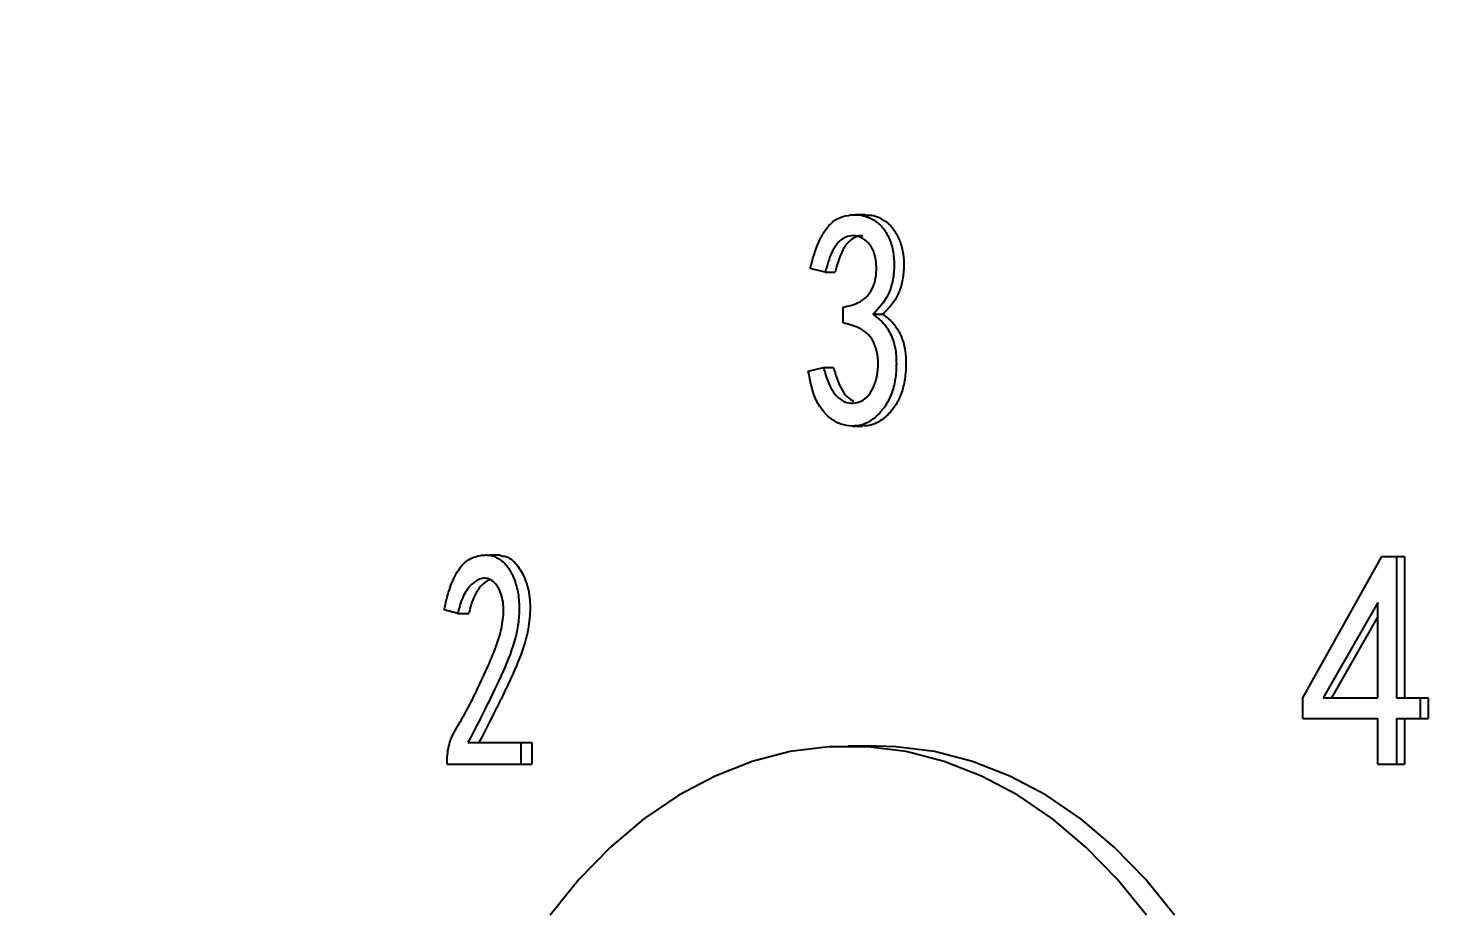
# Model space of a CAD drawing. Header units: millimetres. Extents: x 118006 to 124636, y -130611 to -125922.
# Drawn here: x 121237.7 to 121341.2, y -127233.9 to -127169.7 of the extents above; entities that cross this region are included whole.
import ezdxf

# ---------------------------------------------------------------- set-up
doc = ezdxf.new("R2010")
doc.units = ezdxf.units.MM
doc.header["$LTSCALE"] = 13
for name, color, linetype in [('几何体', 7, 'Continuous'), ('尺寸', 3, 'Continuous'), ('注释', 2, 'Continuous')]:
    doc.layers.add(name, color=color, linetype=linetype)
doc.styles.add('SLDTEXTSTYLE0', font='hyswlongfangsong.ttf')
doc.styles.get("Standard").update_dxf_attribs({"font": 'gbenor.shx', "bigfont": 'gbcbig.shx'})
doc.dimstyles.new('SLDDIMSTYLE0', dxfattribs={"dimtxt": 50, "dimasz": 40.8, "dimexe": 0, "dimexo": 0.0625, "dimgap": 12.5, "dimtad": 2, "dimdec": 0, "dimrnd": 1e-09, "dimzin": 12, "dimdsep": 46, "dimtxsty": 'SLDTEXTSTYLE0', "dimsah": 1, "dimcen": 0.09, "dimadec": 0, "dimazin": 3, "dimtfac": 1, "dimtdec": 0, "dimtmove": 0, "dimatfit": 0, "dimfxl": 1, "dimfrac": 2, "dimtolj": 1, "dimtzin": 12, "dimarcsym": 0})
doc.dimstyles.new('SLDDIMSTYLE2', dxfattribs={"dimtxt": 0.18, "dimasz": 40.8, "dimexe": 0, "dimexo": 0.0625, "dimgap": 0, "dimtad": 0, "dimtih": 1, "dimtoh": 1, "dimdec": 0, "dimrnd": 1e-09, "dimzin": 0, "dimdsep": 46, "dimtxsty": 'Standard', "dimsah": 1, "dimcen": 0.09, "dimadec": 0, "dimazin": 0, "dimtfac": 40.8, "dimtdec": 0, "dimtofl": 0, "dimtmove": 0, "dimatfit": 3, "dimfxl": 1, "dimfrac": 2, "dimtolj": 1, "dimtzin": 0, "dimarcsym": 0})

# ---------------------------------------------------------------- blocks, each defined once
blk = doc.blocks.new('*D37')
at = {"layer": 'Defpoints', "color": 0, "transparency": 16777216}
for p in [(121116.8, -127104.56), (121428.73, -127104.56), (121501.99, -127792.81)]:
    blk.add_point(p, dxfattribs=at)
at = {"layer": '尺寸', "color": 0, "lineweight": -2, "transparency": 16777216}
for p, q in [((121428.67, -127104.56), (121116.8, -127104.56)), ((121116.8, -127752.01), (121116.8, -127145.36)), ((121501.93, -127792.81), (121116.8, -127792.81))]:
    blk.add_line(p, q, dxfattribs=at)
at = {"layer": '尺寸', "color": 0, "transparency": 16777216}
for points in [[(121110, -127145.36), (121123.6, -127145.36), (121116.8, -127104.56)], [(121110, -127752.01), (121123.6, -127752.01), (121116.8, -127792.81)]]:
    blk.add_solid(points, dxfattribs=at)
at = {"layer": '尺寸', "color": 0, "transparency": 16777216, "insert": (121054.3, -127398.57), "char_height": 50, "attachment_point": 2, "rotation": 90, "style": 'SLDTEXTSTYLE0'}
blk.add_mtext('\\A1;730', dxfattribs=at)

msp = doc.modelspace()

# ---------------------------------------------------------------- linework, layer by layer
at = {"layer": '几何体'}
for p, q in [((121298.5, -127183.24), (121297.79, -127183.24)), ((121295.6, -127187.4), (121294.5, -127187.14)), ((121295.6, -127187.4), (121296.31, -127187.4)), ((121296.89, -127191.09), (121296.89, -127189.95)), ((121299.06, -127190.47), (121299.77, -127190.47)), ((121294.37, -127194.59), (121295.47, -127194.33)), ((121295.47, -127194.33), (121296.19, -127194.33)), ((121297.59, -127198.59), (121298.3, -127198.59)), ((121272, -127207.97), (121271.2, -127207.97)), ((121330.3, -127218.34), (121336.04, -127208.08)), ((121336.04, -127208.08), (121337.11, -127208.08)), ((121337.11, -127208.08), (121337.11, -127218.34)), ((121337.11, -127208.08), (121337.69, -127208.08)), ((121337.69, -127208.08), (121337.69, -127218.34)), ((121268.9, -127212.2), (121267.91, -127211.94)), ((121335.75, -127211.41), (121331.78, -127218.34)), ((121335.75, -127218.34), (121335.75, -127211.41)), ((121268.9, -127212.2), (121269.71, -127212.2)), ((121335.75, -127212.44), (121332.38, -127218.34)), ((121330.3, -127219.84), (121330.3, -127218.34)), ((121331.78, -127218.34), (121335.75, -127218.34)), ((121337.11, -127218.34), (121338.83, -127218.34)), ((121338.83, -127218.34), (121338.83, -127219.84)), ((121338.83, -127218.34), (121339.41, -127218.34)), ((121339.41, -127218.34), (121339.41, -127219.84)), ((121330.3, -127219.84), (121335.75, -127219.84)), ((121335.75, -127223.17), (121335.75, -127219.84)), ((121337.11, -127219.84), (121338.83, -127219.84)), ((121337.11, -127219.84), (121337.11, -127223.17)), ((121337.69, -127219.84), (121337.69, -127223.17)), ((121338.83, -127219.84), (121339.41, -127219.84)), ((121269.64, -127221.59), (121273.48, -127221.59)), ((121273.48, -127221.59), (121273.48, -127223.17)), ((121273.48, -127221.59), (121274.27, -127221.59)), ((121274.27, -127221.59), (121274.27, -127223.17)), ((121299.32, -127221.85), (121297.27, -127221.85)), ((121268.12, -127223.17), (121268.12, -127222.82)), ((121268.12, -127223.17), (121273.48, -127223.17)), ((121273.48, -127223.17), (121274.27, -127223.17)), ((121335.75, -127223.17), (121337.11, -127223.17)), ((121337.11, -127223.17), (121337.69, -127223.17))]:
    msp.add_line(p, q, dxfattribs=at)
at = {"layer": '几何体', "flags": 128}
for points in [[(121318.93, -127234.13), (121316.81, -127231.52), (121314.54, -127229.18), (121312.12, -127227.14), (121309.59, -127225.41), (121306.96, -127224.02), (121304.25, -127222.96), (121301.48, -127222.25), (121298.68, -127221.89), (121295.86, -127221.89), (121293.06, -127222.25), (121290.3, -127222.96), (121287.59, -127224.02), (121284.95, -127225.42), (121282.42, -127227.14), (121280, -127229.18), (121277.73, -127231.52), (121275.61, -127234.14)], [(121320.98, -127234.13), (121318.86, -127231.52), (121316.59, -127229.18), (121314.17, -127227.14), (121311.64, -127225.41), (121309.01, -127224.02), (121306.3, -127222.96), (121303.53, -127222.25), (121300.73, -127221.89), (121299.32, -127221.85)]]:
    msp.add_lwpolyline(points, dxfattribs=at)
at = {"layer": '几何体'}
for points, knots in [([(121294.5, -127187.14), (121294.68, -127186.48), (121294.96, -127185.49), (121295.57, -127184.35), (121296.16, -127183.68), (121296.88, -127183.33), (121297.63, -127183.21), (121298.39, -127183.27), (121299.12, -127183.56), (121299.78, -127184.11), (121300.28, -127184.94), (121300.57, -127185.95), (121300.63, -127187.02), (121300.52, -127188.09), (121300.1, -127189.41), (121299.48, -127190.05), (121299.06, -127190.47)], [0, 0, 0, 0, 0.124824, 0.187412, 0.249973, 0.312581, 0.375289, 0.438391, 0.50063, 0.563226, 0.625708, 0.688181, 0.750629, 0.813693, 0.875503, 1, 1, 1, 1]), ([(121298.5, -127183.26), (121298.59, -127183.26), (121298.93, -127183.23), (121299.5, -127183.41), (121300.15, -127183.8), (121300.68, -127184.4), (121301.06, -127185.17), (121301.28, -127186.08), (121301.33, -127187.08), (121301.23, -127188.05), (121300.95, -127188.96), (121300.46, -127189.79), (121300.02, -127190.23), (121299.77, -127190.47)], [0, 0, 0, 0, 0.0370926, 0.1387228, 0.2342208, 0.3221494, 0.4096373, 0.5011979, 0.5953675, 0.6945533, 0.782314, 0.8767256, 1, 1, 1, 1]), ([(121296.89, -127189.95), (121297.27, -127189.87), (121297.83, -127189.76), (121298.53, -127189.31), (121298.97, -127188.77), (121299.25, -127188.04), (121299.34, -127187.23), (121299.29, -127186.42), (121299.05, -127185.66), (121298.61, -127185.12), (121298.08, -127184.79), (121297.5, -127184.72), (121296.94, -127184.89), (121296.44, -127185.31), (121295.95, -127186.15), (121295.74, -127186.9), (121295.6, -127187.4)], [0, 0, 0, 0, 0.125009, 0.187598, 0.250132, 0.312601, 0.375027, 0.437451, 0.499906, 0.562439, 0.625032, 0.687656, 0.750273, 0.812843, 0.875356, 1, 1, 1, 1]), ([(121298.33, -127184.78), (121298.29, -127184.77), (121298.06, -127184.73), (121297.65, -127184.91), (121297.15, -127185.31), (121296.66, -127186.15), (121296.45, -127186.9), (121296.31, -127187.4)], [0, 0, 0, 0, 0.040053, 0.232213, 0.424363, 0.61653, 1, 1, 1, 1]), ([(121299.06, -127190.47), (121299.3, -127190.65), (121299.79, -127190.99), (121300.36, -127191.84), (121300.72, -127192.9), (121300.79, -127194.06), (121300.71, -127195.2), (121300.44, -127196.3), (121299.94, -127197.23), (121299.3, -127197.95), (121298.56, -127198.44), (121297.75, -127198.63), (121296.93, -127198.55), (121296.16, -127198.21), (121295.47, -127197.59), (121294.73, -127196.47), (121294.51, -127195.34), (121294.37, -127194.59)], [0, 0, 0, 0, 0.062581, 0.125128, 0.187507, 0.249966, 0.312465, 0.374911, 0.437411, 0.49999, 0.562593, 0.625254, 0.687934, 0.750569, 0.813181, 0.875693, 1, 1, 1, 1]), ([(121295.47, -127194.33), (121295.63, -127194.87), (121295.86, -127195.67), (121296.45, -127196.48), (121297, -127196.87), (121297.61, -127196.96), (121298.22, -127196.83), (121298.77, -127196.39), (121299.15, -127195.71), (121299.4, -127194.91), (121299.47, -127194.04), (121299.38, -127193.18), (121299.11, -127192.39), (121298.64, -127191.81), (121297.89, -127191.33), (121297.29, -127191.19), (121296.89, -127191.09)], [0, 0, 0, 0, 0.124453, 0.187001, 0.249558, 0.312201, 0.374795, 0.437282, 0.499802, 0.562232, 0.624658, 0.687106, 0.749526, 0.812074, 0.874744, 1, 1, 1, 1]), ([(121299.77, -127190.47), (121300.02, -127190.66), (121300.5, -127191), (121301.04, -127191.82), (121301.38, -127192.76), (121301.49, -127193.87), (121301.43, -127195.01), (121301.2, -127196.12), (121300.76, -127197.06), (121300.16, -127197.81), (121299.45, -127198.34), (121298.8, -127198.59), (121298.42, -127198.56), (121298.3, -127198.56)], [0, 0, 0, 0, 0.1041736, 0.1938245, 0.2795449, 0.3728586, 0.4769998, 0.5727183, 0.6651976, 0.7620396, 0.8599723, 0.9570216, 1, 1, 1, 1]), ([(121296.19, -127194.33), (121296.35, -127194.86), (121296.58, -127195.66), (121297.14, -127196.47), (121297.49, -127196.68), (121297.66, -127196.77)], [0, 0, 0, 0, 0.514706, 0.773132, 1, 1, 1, 1]), ([(121267.91, -127211.94), (121268.03, -127211.45), (121268.25, -127210.47), (121268.8, -127209.17), (121269.59, -127208.23), (121270.22, -127208.07), (121270.54, -127207.99)], [0, 0, 0, 0, 0.250258, 0.500157, 0.749885, 1, 1, 1, 1]), ([(121270.54, -127207.99), (121270.65, -127207.98), (121270.89, -127207.95), (121271.36, -127207.97), (121271.93, -127208.21), (121272.56, -127208.79), (121273.03, -127209.69), (121273.32, -127210.77), (121273.39, -127211.94), (121273.31, -127212.91), (121273.17, -127213.65), (121272.83, -127214.93), (121272.04, -127216.82), (121270.86, -127219.22), (121270.04, -127220.81), (121269.64, -127221.59)], [0, 0, 0, 0, 0.031354, 0.06271, 0.125252, 0.18781, 0.25017, 0.312517, 0.374912, 0.437286, 0.468546, 0.499805, 0.662975, 0.833151, 1, 1, 1, 1]), ([(121272, -127208.03), (121272.11, -127208.03), (121272.5, -127208.03), (121273.12, -127208.52), (121273.73, -127209.43), (121274.12, -127210.71), (121274.19, -127212.21), (121273.95, -127213.88), (121273.47, -127215.29), (121272.99, -127216.41), (121272.68, -127217.09), (121272.52, -127217.45), (121272.46, -127217.57), (121272.45, -127217.59), (121272.41, -127217.67), (121272.27, -127217.95), (121272.01, -127218.5), (121271.37, -127219.77), (121270.84, -127220.82), (121270.44, -127221.59)], [0, 0, 0, 0, 0.031451, 0.110309, 0.184871, 0.262878, 0.347462, 0.438963, 0.55406, 0.623402, 0.673414, 0.699996, 0.700142, 0.701287, 0.704458, 0.71644, 0.762968, 0.825704, 1, 1, 1, 1]), ([(121268.12, -127222.82), (121268.14, -127222.6), (121268.17, -127222.16), (121268.4, -127221.21), (121268.99, -127220.24), (121269.69, -127219.01), (121270.39, -127217.58), (121271.11, -127216.06), (121271.65, -127214.75), (121271.96, -127213.78), (121272.11, -127213.15), (121272.21, -127212.51), (121272.24, -127211.85), (121272.18, -127211.21), (121272, -127210.61), (121271.72, -127210.13), (121271.38, -127209.78), (121270.98, -127209.62), (121270.45, -127209.69), (121269.82, -127210.09), (121269.32, -127210.84), (121269.05, -127211.59), (121268.95, -127212), (121268.9, -127212.2)], [0, 0, 0, 0, 0.03127, 0.062496, 0.143832, 0.225725, 0.306543, 0.406087, 0.50003, 0.531291, 0.562553, 0.596014, 0.625046, 0.656688, 0.687552, 0.718842, 0.750159, 0.781498, 0.812842, 0.875192, 0.937472, 0.968742, 1, 1, 1, 1]), ([(121271.26, -127209.77), (121271.18, -127209.79), (121270.88, -127209.88), (121270.45, -127210.34), (121270.11, -127210.91), (121269.93, -127211.39), (121269.81, -127211.76), (121269.75, -127212.04), (121269.71, -127212.2)], [0, 0, 0, 0, 0.117095, 0.39952, 0.6666, 0.759388, 0.855537, 1, 1, 1, 1])]:
    msp.add_open_spline(points, degree=3, knots=knots, dxfattribs=at)

# ---------------------------------------------------------------- dimensions: what is measured, and where the dimension line sits
at = {"layer": '尺寸'}
dim = msp.add_linear_dim(base=(121116.8, -127104.56), p1=(121501.99, -127792.81), p2=(121428.73, -127104.56), angle=90, text='730', dimstyle='SLDDIMSTYLE0', dxfattribs=at)
dim.commit()
dim.dimension.update_dxf_attribs({"geometry": '*D37', "text_midpoint": (121116.8, -127398.57), "dimtype": 160})

# ---------------------------------------------------------------- leaders
at = {"layer": '注释'}
msp.add_leader([(121724.93, -127826.17), (120905.34, -126393.99)], dimstyle='SLDDIMSTYLE2', dxfattribs=at)

doc.saveas('drawing.dxf')
